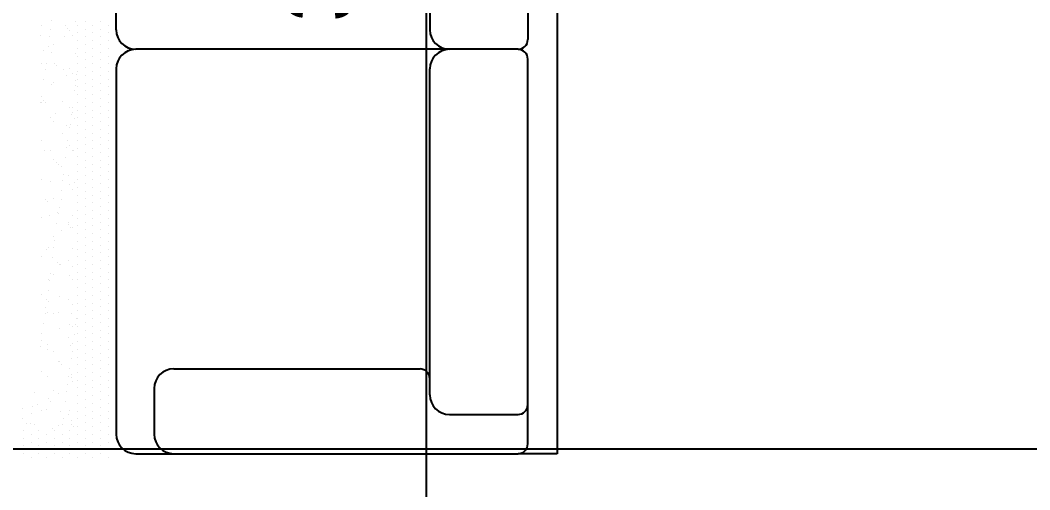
# Model space of a CAD drawing. Header units: millimetres. Extents: x -677 to -23, y -135 to 1112.
# Drawn here: x -121.137 to -119.468, y 844.537 to 845.314 of the extents above; entities that cross this region are included whole.
import ezdxf

# ---------------------------------------------------------------- set-up
doc = ezdxf.new("R2010")
doc.units = ezdxf.units.MM
doc.header["$LTSCALE"] = 20
doc.header["$MEASUREMENT"] = 0
doc.header["$PDSIZE"] = -5
doc.linetypes.add('DASHDOT2', pattern=[0.5, 0.25, -0.125, 0, -0.125])
doc.layers.get('0').update_dxf_attribs({"linetype": 'CONTINUOUS'})
doc.layers.get('Defpoints').update_dxf_attribs({"linetype": 'CONTINUOUS'})
doc.layers.add('AR-ALV', color=5, linetype='CONTINUOUS')
doc.layers.add('COTAS', color=7, linetype='CONTINUOUS')
doc.layers.add('E-Pen-C', color=4, linetype='CONTINUOUS', lineweight=15)
doc.layers.add('E-Pen-G', color=3, linetype='CONTINUOUS', lineweight=30)
doc.styles.add('F2', font='swissc.ttf')
doc.dimstyles.new('DIMENSION-1', dxfattribs={"dimtxt": 0.11, "dimasz": 0.07, "dimexe": 1, "dimexo": 0, "dimgap": 0.12, "dimtad": 1, "dimzin": 7, "dimdsep": 46, "dimtxsty": 'F2', "dimblk1": 'TRACO', "dimblk2": 'TRACO', "dimsah": 1, "dimcen": 1, "dimse1": 1, "dimse2": 1, "dimclrd": 256, "dimclre": 256, "dimclrt": 6, "dimadec": 0, "dimazin": 0, "dimtfac": 1, "dimtix": 1, "dimtmove": 2, "dimatfit": 3, "dimldrblk": 'TRACO', "dimfxl": 1, "dimtolj": 1, "dimtzin": 0, "dimarcsym": 0})

# ---------------------------------------------------------------- blocks, each defined once
blk = doc.blocks.new('A$C7AFB675E')
at = {"color": 8}
for p, q in [((6.0702, 2.8261), (6.0702, 0.4261)), ((6.0102, 1.9811), (6.0102, 1.2711)), ((5.1702, 1.2911), (5.1702, 1.9611)), ((5.8102, 1.9611), (5.8102, 1.2911)), ((5.0183, 1.2998), (5.0183, 1.2998)), ((5.0391, 1.3099), (5.0391, 1.3099)), ((5.0667, 1.299), (5.0667, 1.299)), ((5.0877, 1.3084), (5.0877, 1.3084)), ((5.0912, 1.3004), (5.0912, 1.3004)), ((5.1069, 1.3083), (5.1069, 1.3083)), ((5.1227, 1.3004), (5.1227, 1.3004)), ((5.1384, 1.3083), (5.1384, 1.3083)), ((5.1542, 1.3004), (5.1542, 1.3004)), ((5.0158, 1.2796), (5.0158, 1.2796)), ((5.0344, 1.2779), (5.0344, 1.2779)), ((5.0362, 1.2911), (5.0362, 1.2911)), ((5.0644, 1.278), (5.0644, 1.278)), ((5.0709, 1.2943), (5.0709, 1.2943)), ((5.0747, 1.2901), (5.0747, 1.2901)), ((5.0814, 1.2795), (5.0814, 1.2795)), ((5.0912, 1.2847), (5.0912, 1.2847)), ((5.1069, 1.2925), (5.1069, 1.2925)), ((5.1227, 1.2847), (5.1227, 1.2847)), ((5.1384, 1.2925), (5.1384, 1.2925)), ((5.1542, 1.2847), (5.1542, 1.2847)), ((5.0317, 1.2575), (5.0317, 1.2575)), ((5.0427, 1.2616), (5.0427, 1.2616)), ((5.0912, 1.2689), (5.0912, 1.2689)), ((5.1069, 1.2768), (5.1069, 1.2768)), ((5.1069, 1.261), (5.1069, 1.261)), ((5.1227, 1.2689), (5.1227, 1.2689)), ((5.1384, 1.2768), (5.1384, 1.2768)), ((5.1384, 1.261), (5.1384, 1.261)), ((5.1542, 1.2689), (5.1542, 1.2689)), ((5.0216, 1.2483), (5.0216, 1.2483)), ((5.0383, 1.244), (5.0383, 1.244)), ((5.0869, 1.2424), (5.0869, 1.2424)), ((5.0912, 1.2532), (5.0912, 1.2532)), ((5.0912, 1.2374), (5.0912, 1.2374)), ((5.1069, 1.2453), (5.1069, 1.2453)), ((5.1227, 1.2532), (5.1227, 1.2532)), ((5.1227, 1.2374), (5.1227, 1.2374)), ((5.1384, 1.2453), (5.1384, 1.2453)), ((5.1542, 1.2532), (5.1542, 1.2532)), ((5.1542, 1.2374), (5.1542, 1.2374)), ((5.8502, 1.2511), (5.2102, 1.2511)), ((5.8502, 1.2511), (5.2102, 1.2511)), ((5.9902, 1.2511), (5.8502, 1.2511)), ((5.9902, 1.2511), (5.8502, 1.2511)), ((5.0182, 1.2214), (5.0182, 1.2214)), ((5.0272, 1.2232), (5.0272, 1.2232)), ((5.0445, 1.2232), (5.0445, 1.2232)), ((5.0488, 1.2186), (5.0488, 1.2186)), ((5.0912, 1.2217), (5.0912, 1.2217)), ((5.1069, 1.2295), (5.1069, 1.2295)), ((5.1227, 1.2217), (5.1227, 1.2217)), ((5.1384, 1.2295), (5.1384, 1.2295)), ((5.1542, 1.2217), (5.1542, 1.2217)), ((6.0102, 0.5261), (6.0102, 1.2311)), ((5.0255, 1.2101), (5.0255, 1.2101)), ((5.0619, 1.2099), (5.0619, 1.2099)), ((5.0689, 1.1967), (5.0689, 1.1967)), ((5.0745, 1.2116), (5.0745, 1.2116)), ((5.0813, 1.201), (5.0813, 1.201)), ((5.0894, 1.2), (5.0894, 1.2)), ((5.0912, 1.2059), (5.0912, 1.2059)), ((5.1069, 1.2138), (5.1069, 1.2138)), ((5.1069, 1.198), (5.1069, 1.198)), ((5.1227, 1.2059), (5.1227, 1.2059)), ((5.1384, 1.2138), (5.1384, 1.2138)), ((5.1384, 1.198), (5.1384, 1.198)), ((5.1542, 1.2059), (5.1542, 1.2059)), ((5.1702, 1.2111), (5.1702, 0.6661)), ((5.8102, 0.5461), (5.8102, 1.2111)), ((5.0228, 1.1896), (5.0228, 1.1896)), ((5.0386, 1.1795), (5.0386, 1.1795)), ((5.0426, 1.1831), (5.0426, 1.1831)), ((5.0872, 1.1779), (5.0872, 1.1779)), ((5.0877, 1.1869), (5.0877, 1.1869)), ((5.0912, 1.1902), (5.0912, 1.1902)), ((5.0912, 1.1744), (5.0912, 1.1744)), ((5.1069, 1.1823), (5.1069, 1.1823)), ((5.1227, 1.1902), (5.1227, 1.1902)), ((5.1227, 1.1744), (5.1227, 1.1744)), ((5.1384, 1.1823), (5.1384, 1.1823)), ((5.1542, 1.1902), (5.1542, 1.1902)), ((5.1542, 1.1744), (5.1542, 1.1744)), ((5.0183, 1.1554), (5.0183, 1.1554)), ((5.085, 1.1664), (5.085, 1.1664)), ((5.0912, 1.1587), (5.0912, 1.1587)), ((5.1069, 1.1665), (5.1069, 1.1665)), ((5.1227, 1.1587), (5.1227, 1.1587)), ((5.1384, 1.1665), (5.1384, 1.1665)), ((5.1542, 1.1587), (5.1542, 1.1587)), ((5.0166, 1.1423), (5.0166, 1.1423)), ((5.018, 1.1429), (5.018, 1.1429)), ((5.0224, 1.1475), (5.0224, 1.1475)), ((5.0267, 1.1428), (5.0267, 1.1428)), ((5.0611, 1.1439), (5.0611, 1.1439)), ((5.0744, 1.1332), (5.0744, 1.1332)), ((5.0912, 1.1429), (5.0912, 1.1429)), ((5.1069, 1.1508), (5.1069, 1.1508)), ((5.1069, 1.135), (5.1069, 1.135)), ((5.1227, 1.1429), (5.1227, 1.1429)), ((5.1384, 1.1508), (5.1384, 1.1508)), ((5.1384, 1.135), (5.1384, 1.135)), ((5.1542, 1.1429), (5.1542, 1.1429)), ((5.0468, 1.1209), (5.0468, 1.1209)), ((5.0788, 1.119), (5.0788, 1.119)), ((5.0805, 1.1322), (5.0805, 1.1322)), ((5.0811, 1.1225), (5.0811, 1.1225)), ((5.0912, 1.1272), (5.0912, 1.1272)), ((5.1069, 1.1193), (5.1069, 1.1193)), ((5.1227, 1.1272), (5.1227, 1.1272)), ((5.1384, 1.1193), (5.1384, 1.1193)), ((5.1542, 1.1272), (5.1542, 1.1272)), ((5.0362, 1.1115), (5.0362, 1.1115)), ((5.0424, 1.1046), (5.0424, 1.1046)), ((5.0698, 1.0958), (5.0698, 1.0958)), ((5.0761, 1.0986), (5.0761, 1.0986)), ((5.0847, 1.1099), (5.0847, 1.1099)), ((5.0912, 1.1114), (5.0912, 1.1114)), ((5.0912, 1.0957), (5.0912, 1.0957)), ((5.1069, 1.1035), (5.1069, 1.1035)), ((5.1227, 1.1114), (5.1227, 1.1114)), ((5.1227, 1.0957), (5.1227, 1.0957)), ((5.1384, 1.1035), (5.1384, 1.1035)), ((5.1542, 1.1114), (5.1542, 1.1114)), ((5.1542, 1.0957), (5.1542, 1.0957)), ((5.0614, 1.0795), (5.0614, 1.0795)), ((5.074, 1.0912), (5.074, 1.0912)), ((5.0912, 1.0799), (5.0912, 1.0799)), ((5.1069, 1.0878), (5.1069, 1.0878)), ((5.1069, 1.072), (5.1069, 1.072)), ((5.1227, 1.0799), (5.1227, 1.0799)), ((5.1384, 1.0878), (5.1384, 1.0878)), ((5.1384, 1.072), (5.1384, 1.072)), ((5.1542, 1.0799), (5.1542, 1.0799)), ((5.0179, 1.0644), (5.0179, 1.0644)), ((5.0698, 1.0512), (5.0698, 1.0512)), ((5.0716, 1.0643), (5.0716, 1.0643)), ((5.0742, 1.0547), (5.0742, 1.0547)), ((5.0912, 1.0642), (5.0912, 1.0642)), ((5.1069, 1.0563), (5.1069, 1.0563)), ((5.1227, 1.0642), (5.1227, 1.0642)), ((5.1384, 1.0563), (5.1384, 1.0563)), ((5.1542, 1.0642), (5.1542, 1.0642)), ((5.0247, 1.0452), (5.0247, 1.0452)), ((5.0353, 1.0455), (5.0353, 1.0455)), ((5.0671, 1.0307), (5.0671, 1.0307)), ((5.081, 1.0441), (5.081, 1.0441)), ((5.0839, 1.0439), (5.0839, 1.0439)), ((5.0912, 1.0484), (5.0912, 1.0484)), ((5.0912, 1.0327), (5.0912, 1.0327)), ((5.1069, 1.0405), (5.1069, 1.0405)), ((5.1227, 1.0484), (5.1227, 1.0484)), ((5.1227, 1.0327), (5.1227, 1.0327)), ((5.1384, 1.0405), (5.1384, 1.0405)), ((5.1542, 1.0484), (5.1542, 1.0484)), ((5.1542, 1.0327), (5.1542, 1.0327)), ((5.0423, 1.0262), (5.0423, 1.0262)), ((5.0476, 1.0201), (5.0476, 1.0201)), ((5.0519, 1.0154), (5.0519, 1.0154)), ((5.0589, 1.0114), (5.0589, 1.0114)), ((5.0912, 1.0169), (5.0912, 1.0169)), ((5.1069, 1.0248), (5.1069, 1.0248)), ((5.1227, 1.0169), (5.1227, 1.0169)), ((5.1384, 1.0248), (5.1384, 1.0248)), ((5.1542, 1.0169), (5.1542, 1.0169)), ((5.0626, 0.9965), (5.0626, 0.9965)), ((5.072, 0.9935), (5.072, 0.9935)), ((5.0912, 1.0012), (5.0912, 1.0012)), ((5.1069, 1.009), (5.1069, 1.009)), ((5.1069, 0.9933), (5.1069, 0.9933)), ((5.1227, 1.0012), (5.1227, 1.0012)), ((5.1384, 1.009), (5.1384, 1.009)), ((5.1384, 0.9933), (5.1384, 0.9933)), ((5.1542, 1.0012), (5.1542, 1.0012)), ((5.0178, 0.9859), (5.0178, 0.9859)), ((5.0356, 0.981), (5.0356, 0.981)), ((5.0609, 0.9834), (5.0609, 0.9834)), ((5.0741, 0.9762), (5.0741, 0.9762)), ((5.0842, 0.9794), (5.0842, 0.9794)), ((5.0912, 0.9854), (5.0912, 0.9854)), ((5.0912, 0.9697), (5.0912, 0.9697)), ((5.1069, 0.9775), (5.1069, 0.9775)), ((5.1227, 0.9854), (5.1227, 0.9854)), ((5.1227, 0.9697), (5.1227, 0.9697)), ((5.1384, 0.9775), (5.1384, 0.9775)), ((5.1542, 0.9854), (5.1542, 0.9854)), ((5.1542, 0.9697), (5.1542, 0.9697)), ((5.0421, 0.9477), (5.0421, 0.9477)), ((5.0582, 0.9629), (5.0582, 0.9629)), ((5.0809, 0.9656), (5.0809, 0.9656)), ((5.0912, 0.9539), (5.0912, 0.9539)), ((5.1069, 0.9618), (5.1069, 0.9618)), ((5.1227, 0.9539), (5.1227, 0.9539)), ((5.1384, 0.9618), (5.1384, 0.9618)), ((5.1542, 0.9539), (5.1542, 0.9539)), ((5.0255, 0.9443), (5.0255, 0.9443)), ((5.0298, 0.9397), (5.0298, 0.9397)), ((5.0537, 0.9287), (5.0537, 0.9287)), ((5.0581, 0.9455), (5.0581, 0.9455)), ((5.0912, 0.9382), (5.0912, 0.9382)), ((5.1069, 0.946), (5.1069, 0.946)), ((5.1069, 0.9303), (5.1069, 0.9303)), ((5.1227, 0.9382), (5.1227, 0.9382)), ((5.1384, 0.946), (5.1384, 0.946)), ((5.1384, 0.9303), (5.1384, 0.9303)), ((5.1542, 0.9382), (5.1542, 0.9382)), ((5.0176, 0.9075), (5.0176, 0.9075)), ((5.0332, 0.913), (5.0332, 0.913)), ((5.0499, 0.9177), (5.0499, 0.9177)), ((5.052, 0.9156), (5.052, 0.9156)), ((5.0817, 0.9114), (5.0817, 0.9114)), ((5.0912, 0.9224), (5.0912, 0.9224)), ((5.0912, 0.9067), (5.0912, 0.9067)), ((5.1069, 0.9145), (5.1069, 0.9145)), ((5.1227, 0.9224), (5.1227, 0.9224)), ((5.1227, 0.9067), (5.1227, 0.9067)), ((5.1384, 0.9145), (5.1384, 0.9145)), ((5.1542, 0.9224), (5.1542, 0.9224)), ((5.1542, 0.9067), (5.1542, 0.9067)), ((5.0493, 0.8951), (5.0493, 0.8951)), ((5.0729, 0.8927), (5.0729, 0.8927)), ((5.0739, 0.8977), (5.0739, 0.8977)), ((5.0771, 0.888), (5.0771, 0.888)), ((5.0807, 0.8871), (5.0807, 0.8871)), ((5.0912, 0.8909), (5.0912, 0.8909)), ((5.1069, 0.8988), (5.1069, 0.8988)), ((5.1227, 0.8909), (5.1227, 0.8909)), ((5.1384, 0.8988), (5.1384, 0.8988)), ((5.1542, 0.8909), (5.1542, 0.8909)), ((5.042, 0.8692), (5.042, 0.8692)), ((5.0584, 0.881), (5.0584, 0.881)), ((5.0912, 0.8752), (5.0912, 0.8752)), ((5.1069, 0.883), (5.1069, 0.883)), ((5.1069, 0.8673), (5.1069, 0.8673)), ((5.1227, 0.8752), (5.1227, 0.8752)), ((5.1384, 0.883), (5.1384, 0.883)), ((5.1384, 0.8673), (5.1384, 0.8673)), ((5.1542, 0.8752), (5.1542, 0.8752)), ((5.0323, 0.847), (5.0323, 0.847)), ((5.043, 0.8477), (5.043, 0.8477)), ((5.0448, 0.8608), (5.0448, 0.8608)), ((5.0809, 0.8454), (5.0809, 0.8454)), ((5.0912, 0.8594), (5.0912, 0.8594)), ((5.1069, 0.8515), (5.1069, 0.8515)), ((5.1227, 0.8594), (5.1227, 0.8594)), ((5.1384, 0.8515), (5.1384, 0.8515)), ((5.1542, 0.8594), (5.1542, 0.8594)), ((5.0175, 0.829), (5.0175, 0.829)), ((5.0278, 0.842), (5.0278, 0.842)), ((5.0403, 0.8272), (5.0403, 0.8272)), ((5.0912, 0.8437), (5.0912, 0.8437)), ((5.0912, 0.8279), (5.0912, 0.8279)), ((5.1069, 0.8358), (5.1069, 0.8358)), ((5.1227, 0.8437), (5.1227, 0.8437)), ((5.1227, 0.8279), (5.1227, 0.8279)), ((5.1384, 0.8358), (5.1384, 0.8358)), ((5.1542, 0.8437), (5.1542, 0.8437)), ((5.1542, 0.8279), (5.1542, 0.8279)), ((5.0507, 0.8169), (5.0507, 0.8169)), ((5.055, 0.8123), (5.055, 0.8123)), ((5.056, 0.8129), (5.056, 0.8129)), ((5.0738, 0.8193), (5.0738, 0.8193)), ((5.0806, 0.8086), (5.0806, 0.8086)), ((5.0912, 0.8122), (5.0912, 0.8122)), ((5.1069, 0.82), (5.1069, 0.82)), ((5.1069, 0.8043), (5.1069, 0.8043)), ((5.1227, 0.8122), (5.1227, 0.8122)), ((5.1384, 0.82), (5.1384, 0.82)), ((5.1384, 0.8043), (5.1384, 0.8043)), ((5.1542, 0.8122), (5.1542, 0.8122)), ((5.0358, 0.793), (5.0358, 0.793)), ((5.0418, 0.7907), (5.0418, 0.7907)), ((5.0751, 0.7903), (5.0751, 0.7903)), ((5.0912, 0.7964), (5.0912, 0.7964)), ((5.1069, 0.7885), (5.1069, 0.7885)), ((5.1227, 0.7964), (5.1227, 0.7964)), ((5.1384, 0.7885), (5.1384, 0.7885)), ((5.1542, 0.7964), (5.1542, 0.7964)), ((5.0326, 0.7825), (5.0326, 0.7825)), ((5.0341, 0.7799), (5.0341, 0.7799)), ((5.0812, 0.781), (5.0812, 0.781)), ((5.0912, 0.7807), (5.0912, 0.7807)), ((5.0912, 0.7649), (5.0912, 0.7649)), ((5.1069, 0.7728), (5.1069, 0.7728)), ((5.1227, 0.7807), (5.1227, 0.7807)), ((5.1227, 0.7649), (5.1227, 0.7649)), ((5.1384, 0.7728), (5.1384, 0.7728)), ((5.1542, 0.7807), (5.1542, 0.7807)), ((5.1542, 0.7649), (5.1542, 0.7649)), ((5.0173, 0.7505), (5.0173, 0.7505)), ((5.0314, 0.7594), (5.0314, 0.7594)), ((5.0551, 0.747), (5.0551, 0.747)), ((5.0912, 0.7492), (5.0912, 0.7492)), ((5.1069, 0.757), (5.1069, 0.757)), ((5.1227, 0.7492), (5.1227, 0.7492)), ((5.1384, 0.757), (5.1384, 0.757)), ((5.1542, 0.7492), (5.1542, 0.7492)), ((5.0269, 0.7252), (5.0269, 0.7252)), ((5.0286, 0.7412), (5.0286, 0.7412)), ((5.0329, 0.7365), (5.0329, 0.7365)), ((5.0737, 0.7408), (5.0737, 0.7408)), ((5.0804, 0.7302), (5.0804, 0.7302)), ((5.0912, 0.7334), (5.0912, 0.7334)), ((5.1069, 0.7413), (5.1069, 0.7413)), ((5.1069, 0.7255), (5.1069, 0.7255)), ((5.1227, 0.7334), (5.1227, 0.7334)), ((5.1384, 0.7413), (5.1384, 0.7413)), ((5.1384, 0.7255), (5.1384, 0.7255)), ((5.1542, 0.7334), (5.1542, 0.7334)), ((5.0252, 0.7121), (5.0252, 0.7121)), ((5.0302, 0.7145), (5.0302, 0.7145)), ((5.0417, 0.7123), (5.0417, 0.7123)), ((5.053, 0.7146), (5.053, 0.7146)), ((5.0787, 0.7129), (5.0787, 0.7129)), ((5.0891, 0.7019), (5.0891, 0.7019)), ((5.0912, 0.7177), (5.0912, 0.7177)), ((5.0912, 0.7019), (5.0912, 0.7019)), ((5.1069, 0.7098), (5.1069, 0.7098)), ((5.1227, 0.7177), (5.1227, 0.7177)), ((5.1227, 0.7019), (5.1227, 0.7019)), ((5.1384, 0.7098), (5.1384, 0.7098)), ((5.1542, 0.7177), (5.1542, 0.7177)), ((5.1542, 0.7019), (5.1542, 0.7019)), ((5.0225, 0.6916), (5.0225, 0.6916)), ((5.0554, 0.6825), (5.0554, 0.6825)), ((5.0759, 0.6895), (5.0759, 0.6895)), ((5.0802, 0.6849), (5.0802, 0.6849)), ((5.0874, 0.6888), (5.0874, 0.6888)), ((5.0912, 0.6862), (5.0912, 0.6862)), ((5.1069, 0.694), (5.1069, 0.694)), ((5.1227, 0.6862), (5.1227, 0.6862)), ((5.1384, 0.694), (5.1384, 0.694)), ((5.1542, 0.6862), (5.1542, 0.6862)), ((5.0172, 0.672), (5.0172, 0.672)), ((5.0735, 0.6623), (5.0735, 0.6623)), ((5.0847, 0.6683), (5.0847, 0.6683)), ((5.0912, 0.6704), (5.0912, 0.6704)), ((5.1069, 0.6783), (5.1069, 0.6783)), ((5.1069, 0.6625), (5.1069, 0.6625)), ((5.1227, 0.6704), (5.1227, 0.6704)), ((5.1384, 0.6783), (5.1384, 0.6783)), ((5.1384, 0.6625), (5.1384, 0.6625)), ((5.1542, 0.6704), (5.1542, 0.6704)), ((5.1702, 0.6661), (5.1702, 0.4661)), ((5.0162, 0.6442), (5.0162, 0.6442)), ((5.018, 0.6573), (5.018, 0.6573)), ((5.0293, 0.6485), (5.0293, 0.6485)), ((5.0308, 0.6388), (5.0308, 0.6388)), ((5.0779, 0.6469), (5.0779, 0.6469)), ((5.0803, 0.6517), (5.0803, 0.6517)), ((5.0912, 0.6547), (5.0912, 0.6547)), ((5.0912, 0.6389), (5.0912, 0.6389)), ((5.1069, 0.6468), (5.1069, 0.6468)), ((5.1227, 0.6547), (5.1227, 0.6547)), ((5.1227, 0.6389), (5.1227, 0.6389)), ((5.1384, 0.6468), (5.1384, 0.6468)), ((5.1542, 0.6547), (5.1542, 0.6547)), ((5.1542, 0.6389), (5.1542, 0.6389)), ((5.0416, 0.6338), (5.0416, 0.6338)), ((5.0784, 0.621), (5.0784, 0.621)), ((5.0802, 0.6341), (5.0802, 0.6341)), ((5.0912, 0.6232), (5.0912, 0.6232)), ((5.1069, 0.631), (5.1069, 0.631)), ((5.1227, 0.6232), (5.1227, 0.6232)), ((5.1384, 0.631), (5.1384, 0.631)), ((5.1542, 0.6232), (5.1542, 0.6232)), ((5.053, 0.6144), (5.053, 0.6144)), ((5.0538, 0.6137), (5.0538, 0.6137)), ((5.0581, 0.6091), (5.0581, 0.6091)), ((5.0757, 0.6005), (5.0757, 0.6005)), ((5.0912, 0.6074), (5.0912, 0.6074)), ((5.1069, 0.6153), (5.1069, 0.6153)), ((5.1069, 0.5995), (5.1069, 0.5995)), ((5.1227, 0.6074), (5.1227, 0.6074)), ((5.1384, 0.6153), (5.1384, 0.6153)), ((5.1384, 0.5995), (5.1384, 0.5995)), ((5.1542, 0.6074), (5.1542, 0.6074)), ((5.2877, 0.5991), (5.7902, 0.5991)), ((5.017, 0.5936), (5.017, 0.5936)), ((5.0297, 0.584), (5.0297, 0.584)), ((5.0734, 0.5838), (5.0734, 0.5838)), ((5.0782, 0.5872), (5.0782, 0.5872)), ((5.0782, 0.5825), (5.0782, 0.5825)), ((5.0912, 0.5917), (5.0912, 0.5917)), ((5.1069, 0.5838), (5.1069, 0.5838)), ((5.1227, 0.5917), (5.1227, 0.5917)), ((5.1384, 0.5838), (5.1384, 0.5838)), ((5.1542, 0.5917), (5.1542, 0.5917)), ((5.0712, 0.5663), (5.0712, 0.5663)), ((5.0801, 0.5732), (5.0801, 0.5732)), ((5.0912, 0.5759), (5.0912, 0.5759)), ((5.0912, 0.5602), (5.0912, 0.5602)), ((5.1069, 0.568), (5.1069, 0.568)), ((5.1227, 0.5759), (5.1227, 0.5759)), ((5.1227, 0.5602), (5.1227, 0.5602)), ((5.1384, 0.568), (5.1384, 0.568)), ((5.1542, 0.5759), (5.1542, 0.5759)), ((5.1542, 0.5602), (5.1542, 0.5602)), ((5.2477, 0.5591), (5.2477, 0.4661)), ((5.0036, 0.5501), (5.0036, 0.5501)), ((5.0317, 0.538), (5.0317, 0.538)), ((5.0414, 0.5553), (5.0414, 0.5553)), ((5.0521, 0.5485), (5.0521, 0.5485)), ((5.0695, 0.5532), (5.0695, 0.5532)), ((5.0912, 0.5444), (5.0912, 0.5444)), ((5.1069, 0.5523), (5.1069, 0.5523)), ((5.1069, 0.5365), (5.1069, 0.5365)), ((5.1227, 0.5444), (5.1227, 0.5444)), ((5.1384, 0.5523), (5.1384, 0.5523)), ((5.1384, 0.5365), (5.1384, 0.5365)), ((5.1542, 0.5444), (5.1542, 0.5444)), ((4.9786, 0.5176), (4.9786, 0.5176)), ((5.0001, 0.5217), (5.0001, 0.5217)), ((5.0101, 0.5257), (5.0101, 0.5257)), ((5.0169, 0.5151), (5.0169, 0.5151)), ((5.0272, 0.516), (5.0272, 0.516)), ((5.036, 0.5334), (5.036, 0.5334)), ((5.0668, 0.5327), (5.0668, 0.5327)), ((5.0912, 0.5287), (5.0912, 0.5287)), ((5.1069, 0.5208), (5.1069, 0.5208)), ((5.1227, 0.5287), (5.1227, 0.5287)), ((5.1384, 0.5208), (5.1384, 0.5208)), ((5.1542, 0.5287), (5.1542, 0.5287)), ((6.0102, 0.4461), (6.0102, 0.5261)), ((4.9782, 0.4972), (4.9782, 0.4972)), ((4.9984, 0.5086), (4.9984, 0.5086)), ((5.0561, 0.5114), (5.0561, 0.5114)), ((5.0623, 0.4984), (5.0623, 0.4984)), ((5.0732, 0.5054), (5.0732, 0.5054)), ((5.0758, 0.5144), (5.0758, 0.5144)), ((5.08, 0.4947), (5.08, 0.4947)), ((5.0912, 0.5129), (5.0912, 0.5129)), ((5.0912, 0.4972), (5.0912, 0.4972)), ((5.1069, 0.505), (5.1069, 0.505)), ((5.1227, 0.5129), (5.1227, 0.5129)), ((5.1227, 0.4972), (5.1227, 0.4972)), ((5.1384, 0.505), (5.1384, 0.505)), ((5.1542, 0.5129), (5.1542, 0.5129)), ((5.1542, 0.4972), (5.1542, 0.4972)), ((5.8502, 0.5061), (5.9902, 0.5061)), ((4.9866, 0.4873), (4.9866, 0.4873)), ((4.9957, 0.4881), (4.9957, 0.4881)), ((5.0039, 0.4856), (5.0039, 0.4856)), ((5.0413, 0.4768), (5.0413, 0.4768)), ((5.0524, 0.484), (5.0524, 0.484)), ((5.0606, 0.4853), (5.0606, 0.4853)), ((5.079, 0.4863), (5.079, 0.4863)), ((5.0833, 0.4817), (5.0833, 0.4817)), ((5.0912, 0.4814), (5.0912, 0.4814)), ((5.1069, 0.4893), (5.1069, 0.4893)), ((5.1227, 0.4814), (5.1227, 0.4814)), ((5.1384, 0.4893), (5.1384, 0.4893)), ((5.1542, 0.4814), (5.1542, 0.4814)), ((4.9809, 0.4735), (4.9809, 0.4735)), ((4.9809, 0.4578), (4.9809, 0.4578)), ((4.9967, 0.4657), (4.9967, 0.4657)), ((5.0124, 0.4735), (5.0124, 0.4735)), ((5.0124, 0.4578), (5.0124, 0.4578)), ((5.0282, 0.4657), (5.0282, 0.4657)), ((5.0439, 0.4735), (5.0439, 0.4735)), ((5.0439, 0.4578), (5.0439, 0.4578)), ((5.0597, 0.4657), (5.0597, 0.4657)), ((5.0754, 0.4735), (5.0754, 0.4735)), ((5.0754, 0.4578), (5.0754, 0.4578)), ((5.0912, 0.4657), (5.0912, 0.4657)), ((5.1069, 0.4735), (5.1069, 0.4735)), ((5.1069, 0.4578), (5.1069, 0.4578)), ((5.1227, 0.4657), (5.1227, 0.4657)), ((5.1384, 0.4735), (5.1384, 0.4735)), ((5.1384, 0.4578), (5.1384, 0.4578)), ((5.1542, 0.4657), (5.1542, 0.4657)), ((4.9809, 0.442), (4.9809, 0.442)), ((4.9967, 0.4499), (4.9967, 0.4499)), ((4.9967, 0.4342), (4.9967, 0.4342)), ((5.0124, 0.442), (5.0124, 0.442)), ((5.0282, 0.4499), (5.0282, 0.4499)), ((5.0282, 0.4342), (5.0282, 0.4342)), ((5.0439, 0.442), (5.0439, 0.442)), ((5.0597, 0.4499), (5.0597, 0.4499)), ((5.0597, 0.4342), (5.0597, 0.4342)), ((5.0754, 0.442), (5.0754, 0.442)), ((5.0912, 0.4499), (5.0912, 0.4499)), ((5.0912, 0.4342), (5.0912, 0.4342)), ((5.1069, 0.442), (5.1069, 0.442)), ((5.1227, 0.4499), (5.1227, 0.4499)), ((5.1227, 0.4342), (5.1227, 0.4342)), ((5.1384, 0.442), (5.1384, 0.442)), ((5.1542, 0.4499), (5.1542, 0.4499)), ((5.1542, 0.4342), (5.1542, 0.4342)), ((4.9809, 0.4263), (4.9809, 0.4263)), ((4.9967, 0.4184), (4.9967, 0.4184)), ((5.0124, 0.4263), (5.0124, 0.4263)), ((5.0282, 0.4184), (5.0282, 0.4184)), ((5.0439, 0.4263), (5.0439, 0.4263)), ((5.0597, 0.4184), (5.0597, 0.4184)), ((5.0754, 0.4263), (5.0754, 0.4263)), ((5.0912, 0.4184), (5.0912, 0.4184)), ((5.1069, 0.4263), (5.1069, 0.4263)), ((5.1227, 0.4184), (5.1227, 0.4184)), ((5.1384, 0.4263), (5.1384, 0.4263)), ((5.1542, 0.4184), (5.1542, 0.4184)), ((5.2102, 0.4261), (5.9902, 0.4261)), ((6.0702, 0.4261), (5.9902, 0.4261))]:
    blk.add_line(p, q, dxfattribs=at)
for centre, radius, start, end in [((5.2102, 1.2911), 0.04, 180, 270), ((5.8502, 1.2911), 0.04, 180, 270), ((5.9902, 1.2711), 0.02, 270, 0), ((5.2102, 1.2111), 0.04, 90, 180), ((5.8502, 1.2111), 0.04, 90, 180), ((5.9902, 1.2311), 0.02, 0, 90), ((5.2877, 0.5591), 0.04, 90, 180), ((5.7902, 0.5791), 0.02, 0, 90), ((5.8502, 0.5461), 0.04, 180, 270), ((5.9902, 0.5261), 0.02, 270, 0), ((5.2102, 0.4661), 0.04, 180, 270), ((5.2877, 0.4661), 0.04, 180, 270), ((5.9902, 0.4461), 0.02, 270, 0)]:
    blk.add_arc(centre, radius, start, end, dxfattribs=at)
blk = doc.blocks.new('TRACO')
at = {"layer": 'E-Pen-C'}
for p, q in [((0, 1), (0, -1)), ((-1, 0), (1, 0))]:
    blk.add_line(p, q, dxfattribs=at)
at = {"layer": 'E-Pen-G'}
blk.add_line((-0.424, -0.424), (0.424, 0.424), dxfattribs=at)
blk = doc.blocks.new('*D712')
at = {"color": 4, "lineweight": -2}
blk.add_line((-120.4649, 843.654), (-120.4649, 847.214), dxfattribs=at)
at = {"layer": 'Defpoints', "color": 0, "linetype": 'Continuous'}
for p in [(-120.4649, 847.284), (-120.4649, 847.284), (-120.4649, 843.584)]:
    blk.add_point(p, dxfattribs=at)
at = {"color": 4, "linetype": 'Continuous', "lineweight": -2, "xscale": 0.07, "yscale": 0.07, "zscale": 0.07}
for p, rotation in [((-120.4649, 847.284), 90), ((-120.4649, 843.584), 270)]:
    blk.add_blockref('TRACO', p, dxfattribs=dict(at, rotation=rotation))
at = {"color": 4, "linetype": 'Continuous', "insert": (-120.6413, 845.434), "char_height": 0.11, "attachment_point": 5, "rotation": 90, "style": 'F2'}
blk.add_mtext('\\A1;3.70', dxfattribs=at)

msp = doc.modelspace()

# ---------------------------------------------------------------- linework, layer by layer
at = {"layer": 'AR-ALV', "color": 2, "linetype": 'DASHDOT2'}
msp.add_line((-109.0345, 844.6044), (-138.4685, 844.6044), dxfattribs=at)

# ---------------------------------------------------------------- block references
at = {"layer": 'COTAS', "ltscale": 0.35, "xscale": 0.81, "yscale": 0.81, "zscale": 0.81}
msp.add_blockref('A$C7AFB675E', (-125.1658, 844.252), dxfattribs=at)

# ---------------------------------------------------------------- dimensions: what is measured, and where the dimension line sits
at = {"color": 8, "linetype": 'Continuous'}
dim = msp.add_aligned_dim(p1=(-120.4649, 843.584), p2=(-120.4649, 847.284), distance=0, dimstyle='DIMENSION-1', override={"dimclrd": 4, "dimclrt": 4, "dimadec": 8, "dimfxl": 0.5, "dimfxlon": 1}, dxfattribs=at)
dim.commit()
dim.dimension.update_dxf_attribs({"geometry": '*D712', "text_midpoint": (-120.6413, 845.434)})

doc.saveas('drawing.dxf')
